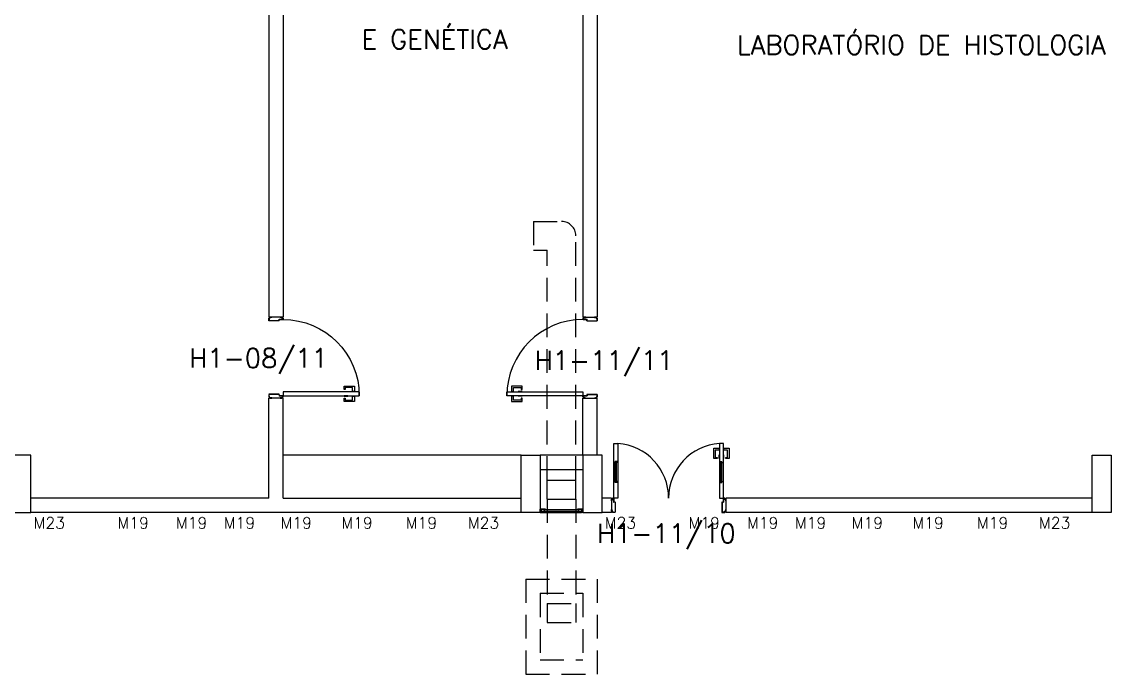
# Model space of a CAD drawing. Header units: millimetres. Extents: x 1887 to 2405, y 1100 to 1335.
# Drawn here: x 2217.91 to 2229.36, y 1231.02 to 1237.88 of the extents above; entities that cross this region are included whole.
import ezdxf

# ---------------------------------------------------------------- set-up
doc = ezdxf.new("R2010")
doc.units = ezdxf.units.MM
doc.linetypes.add('HIDDEN', pattern=[0.375, 0.25, -0.125])
for name, color, linetype in [('AC-PROJEÇÃO', 1, 'HIDDEN'), ('AC-VISTA', 2, 'Continuous'), ('AR-ALV', 2, 'Continuous'), ('AR-ESQ', 1, 'Continuous'), ('AR-ESTC', 3, 'Continuous'), ('AR-PORTA', 1, 'Continuous'), ('AR-TXTESQ1-CONG', 1, 'Continuous'), ('DT-ESQ-BAGUETE-C', 2, 'Continuous'), ('DT-ESQ-PERFIL CADEIRA-C', 2, 'Continuous'), ('DT-ESQ-PERFIL CADEIRA-V', 1, 'Continuous'), ('DT-ESQ-VENEZIANA-C', 2, 'Continuous'), ('DT-ESQ-VENEZIANA-V', 2, 'Continuous'), ('ENDEREÇO', 2, 'Continuous'), ('maçaneta', 1, 'Continuous'), ('mov', 1, 'Continuous'), ('PM-PERFIL U-C', 2, 'Continuous'), ('PM-VIDRO', 1, 'Continuous'), ('pm1', 2, 'Continuous'), ('pm2', 2, 'Continuous'), ('TEXTO', 2, 'Continuous')]:
    doc.layers.add(name, color=color, linetype=linetype)
doc.styles.add('S12', font='simplex.shx', dxfattribs={"width": 1.1, "height": 0.12})
doc.styles.add('UNB-100', font='simplex.shx', dxfattribs={"height": 0.2})
doc.styles.add('UNB1-100', font='simplex.shx', dxfattribs={"height": 0.2})

# ---------------------------------------------------------------- blocks, each defined once
blk = doc.blocks.new('EF01-P')
at = {"layer": 'DT-ESQ-BAGUETE-C', "ltscale": 0.1}
for points in [[(0.002, 0.035), (0.015, 0.035), (0.015, 0.033), (0.002, 0.033), (0.002, 0.005), (0.015, 0.005), (0.015, 0.004), (0.002, 0.004, -0.414214), (0, 0.005), (0, 0.033, -0.414214)], [(0.448, 0.035), (0.435, 0.035), (0.435, 0.033), (0.448, 0.033), (0.448, 0.005), (0.435, 0.005), (0.435, 0.004), (0.448, 0.004, 0.414214), (0.45, 0.005), (0.45, 0.033, 0.414214)]]:
    blk.add_lwpolyline(points, format="xyb", close=True, dxfattribs=at)
at = {"layer": 'DT-ESQ-PERFIL CADEIRA-C', "color": 2, "ltscale": 0.1}
for points in [[(0.01, 0.002), (0.01, 0.003), (0.002, 0.003, 1), (0.002, 0), (0.015, 0, 0.414214), (0.016, 0.002), (0.016, 0.033), (0.043, 0.033)], [(0.407, 0.006), (0.432, 0.006), (0.432, 0.016), (0.433, 0.016), (0.433, 0.006, -0.414214), (0.432, 0.005), (0.407, 0.005), (0.394, 0.005, -1), (0.394, 0.008), (0.407, 0.008), (0.407, 0.02), (0.407, 0.032), (0.394, 0.032, -1), (0.394, 0.035), (0.407, 0.035), (0.433, 0.035, -0.414214), (0.435, 0.033), (0.435, 0.002), (0.448, 0.002)]]:
    blk.add_lwpolyline(points, format="xyb", dxfattribs=at)
at = {"layer": 'DT-ESQ-PERFIL CADEIRA-C', "ltscale": 0.1}
for points in [[(0.043, 0.006), (0.018, 0.006), (0.018, 0.016), (0.016, 0.016), (0.016, 0.006, 0.414214), (0.018, 0.005), (0.043, 0.005), (0.056, 0.005, 1), (0.056, 0.008), (0.043, 0.008), (0.043, 0.02), (0.043, 0.032), (0.056, 0.032, 1), (0.056, 0.035), (0.043, 0.035), (0.016, 0.035, 0.414214), (0.015, 0.033), (0.015, 0.002), (0.002, 0.002)], [(0.041, 0.02), (0.041, 0.032, -0.414214), (0.043, 0.033), (0.056, 0.033)], [(0.041, 0.02), (0.041, 0.008, 0.414214), (0.043, 0.006), (0.056, 0.006)], [(0.408, 0.02), (0.408, 0.032, 0.414214), (0.407, 0.033), (0.394, 0.033)], [(0.408, 0.02), (0.408, 0.008, -0.414214), (0.407, 0.006), (0.394, 0.006)], [(0.44, 0.002), (0.44, 0.003), (0.448, 0.003, -1), (0.448, 0), (0.435, 0, -0.414214), (0.433, 0.002), (0.433, 0.033), (0.407, 0.033)]]:
    blk.add_lwpolyline(points, format="xyb", dxfattribs=at)
at = {"layer": 'DT-ESQ-PERFIL CADEIRA-V', "ltscale": 0.1}
blk.add_line((0.015, 0), (0.435, 0), dxfattribs=at)
at = {"layer": 'DT-ESQ-VENEZIANA-C', "ltscale": 0.1}
for p, q in [((0.043, 0.011), (0.407, 0.011)), ((0.043, 0.009), (0.407, 0.009))]:
    blk.add_line(p, q, dxfattribs=at)
at = {"layer": 'DT-ESQ-VENEZIANA-V', "ltscale": 0.1}
blk.add_line((0.043, 0.031), (0.407, 0.031), dxfattribs=at)
blk = doc.blocks.new('PM3')
at = {"layer": 'maçaneta'}
for points in [[(0.02, 0.825), (-0.035, 0.825), (-0.035, 0.715), (0, 0.715), (0, 0.725), (-0.02, 0.725), (-0.02, 0.804, -0.414214), (-0.019, 0.805), (0.02, 0.805)], [(0.125, 0.825), (0.07, 0.825), (0.07, 0.805), (0.108, 0.805, -0.414214), (0.11, 0.804), (0.11, 0.725), (0.09, 0.725), (0.09, 0.715), (0.125, 0.715)]]:
    blk.add_lwpolyline(points, format="xyb", close=True, dxfattribs=at)
for points in [[(0.02, 0.715), (0.02, 0.755), (0.025, 0.755), (0.025, 0.715)], [(0.07, 0.715), (0.07, 0.755), (0.065, 0.755), (0.065, 0.715)]]:
    blk.add_lwpolyline(points, close=True, dxfattribs=at)
at = {"layer": 'mov'}
blk.add_arc((0.025, 0.075), 0.8, 0, 90, dxfattribs=at)
at = {"layer": 'PM-PERFIL U-C'}
for p, q in [((0, 0.045), (0, 0.063)), ((0.002, 0.045), (0, 0.045)), ((0.001, 0.065), (0.01, 0.065)), ((0.002, 0.063), (0.002, 0.045)), ((0.01, 0.063), (0.002, 0.063)), ((0.01, 0.065), (0.01, 0.073)), ((0.011, 0.075), (0.023, 0.075)), ((0.012, 0.073), (0.012, 0.064)), ((0.023, 0.073), (0.012, 0.073)), ((0.023, 0.033), (0.023, 0.073)), ((0.038, 0.032), (0.024, 0.032)), ((0.025, 0.073), (0.025, 0.034)), ((0.038, 0.034), (0.025, 0.034)), ((0.038, 0.032), (0.038, -0.073)), ((0.04, 0.032), (0.04, -0.074)), ((0.81, 0.032), (0.81, -0.074)), ((0.812, 0.034), (0.825, 0.034)), ((0.812, 0.032), (0.826, 0.032)), ((0.812, 0.032), (0.812, -0.073)), ((0.825, 0.073), (0.825, 0.034)), ((0.839, 0.075), (0.827, 0.075)), ((0.827, 0.073), (0.838, 0.073)), ((0.827, 0.033), (0.827, 0.073)), ((0.838, 0.073), (0.838, 0.064)), ((0.84, 0.065), (0.84, 0.073)), ((0.849, 0.065), (0.84, 0.065)), ((0.84, 0.063), (0.848, 0.063)), ((0.848, 0.063), (0.848, 0.045)), ((0.848, 0.045), (0.85, 0.045)), ((0.85, 0.045), (0.85, 0.063)), ((0, -0.045), (0.002, -0.045)), ((0, -0.064), (0, -0.045)), ((0.01, -0.065), (0.001, -0.065)), ((0.002, -0.045), (0.002, -0.063)), ((0.002, -0.063), (0.01, -0.063)), ((0.01, -0.074), (0.01, -0.065)), ((0.038, -0.075), (0.011, -0.075)), ((0.012, -0.065), (0.012, -0.073)), ((0.012, -0.073), (0.038, -0.073)), ((0.838, -0.073), (0.812, -0.073)), ((0.812, -0.075), (0.839, -0.075)), ((0.838, -0.065), (0.838, -0.073)), ((0.848, -0.063), (0.84, -0.063)), ((0.84, -0.074), (0.84, -0.065)), ((0.84, -0.065), (0.849, -0.065)), ((0.85, -0.045), (0.848, -0.045)), ((0.848, -0.045), (0.848, -0.063)), ((0.85, -0.064), (0.85, -0.045))]:
    blk.add_line(p, q, dxfattribs=at)
for centre, start, end in [((0.001, 0.063), 90, 180), ((0.011, 0.073), 90, 180), ((0.01, 0.064), 270, 0), ((0.023, 0.073), 360, 90), ((0.024, 0.033), 180, 270), ((0.038, 0.032), 0, 90), ((0.812, 0.032), 90, 180), ((0.827, 0.073), 90, 180), ((0.826, 0.033), 270, 0), ((0.84, 0.064), 180, 270), ((0.839, 0.073), 0, 90), ((0.849, 0.063), 0, 90), ((0.001, -0.064), 180, 270), ((0.01, -0.065), 0, 90), ((0.011, -0.074), 180, 270), ((0.038, -0.074), 269.9386, 0), ((0.812, -0.074), 180, 270.0614), ((0.84, -0.065), 90, 180), ((0.839, -0.074), 270, 0), ((0.849, -0.064), 270, 0)]:
    blk.add_arc(centre, 0.0015, start, end, dxfattribs=at)
at = {"layer": 'pm1'}
blk.add_lwpolyline([(0.065, 0.875), (0.065, 0.075), (0.025, 0.075), (0.025, 0.875)], close=True, dxfattribs=at)
blk = doc.blocks.new('marco-d')
at = {"layer": 'PM-PERFIL U-C'}
for p, q in [((-0.013, 0), (-0.001, 0)), ((-0.025, -0.03), (-0.025, -0.011)), ((-0.023, -0.03), (-0.025, -0.03)), ((-0.023, -0.01), (-0.015, -0.01)), ((-0.014, -0.012), (-0.023, -0.012)), ((-0.023, -0.012), (-0.023, -0.03)), ((-0.015, -0.01), (-0.015, -0.001)), ((-0.002, -0.002), (-0.013, -0.002)), ((-0.013, -0.002), (-0.013, -0.01)), ((-0.002, -0.041), (-0.002, -0.002)), ((0.013, -0.043), (-0.001, -0.043)), ((0, -0.001), (0, -0.041)), ((0.013, -0.041), (0, -0.041)), ((0.013, -0.043), (0.013, -0.148)), ((0.015, -0.042), (0.015, -0.148)), ((-0.025, -0.138), (-0.025, -0.12)), ((-0.025, -0.12), (-0.023, -0.12)), ((-0.023, -0.12), (-0.023, -0.138)), ((-0.023, -0.138), (-0.014, -0.138)), ((-0.015, -0.14), (-0.023, -0.14)), ((-0.015, -0.148), (-0.015, -0.14)), ((-0.013, -0.139), (-0.013, -0.148)), ((-0.013, -0.148), (0.013, -0.148)), ((0.013, -0.15), (-0.013, -0.15))]:
    blk.add_line(p, q, dxfattribs=at)
for centre, start, end in [((-0.013, -0.001), 90, 180), ((-0.001, -0.001), 360, 90), ((-0.023, -0.011), 90, 180), ((-0.014, -0.01), 270, 0), ((-0.001, -0.041), 180, 270), ((0.013, -0.042), 0, 90), ((-0.023, -0.138), 180, 270), ((-0.013, -0.148), 180, 270), ((-0.014, -0.139), 0, 90), ((0.013, -0.148), 269.9386, 0)]:
    blk.add_arc(centre, 0.0015, start, end, dxfattribs=at)
blk = doc.blocks.new('marco-e')
at = {"layer": 'PM-PERFIL U-C'}
for p, q in [((-0.015, -0.043), (-0.015, -0.149)), ((-0.013, -0.041), (0, -0.041)), ((-0.013, -0.043), (0.001, -0.043)), ((-0.013, -0.043), (-0.013, -0.148)), ((0, -0.002), (0, -0.041)), ((0.014, 0), (0.002, 0)), ((0.002, -0.042), (0.002, -0.002)), ((0.002, -0.002), (0.013, -0.002)), ((0.013, -0.002), (0.013, -0.011)), ((0.015, -0.01), (0.015, -0.002)), ((0.024, -0.01), (0.015, -0.01)), ((0.015, -0.012), (0.023, -0.012)), ((0.023, -0.012), (0.023, -0.03)), ((0.023, -0.03), (0.025, -0.03)), ((0.025, -0.03), (0.025, -0.012)), ((0.013, -0.148), (-0.013, -0.148)), ((-0.013, -0.15), (0.014, -0.15)), ((0.013, -0.14), (0.013, -0.148)), ((0.023, -0.138), (0.015, -0.138)), ((0.015, -0.14), (0.024, -0.14)), ((0.015, -0.149), (0.015, -0.14)), ((0.025, -0.12), (0.023, -0.12)), ((0.023, -0.12), (0.023, -0.138)), ((0.025, -0.139), (0.025, -0.12))]:
    blk.add_line(p, q, dxfattribs=at)
for centre, start, end in [((-0.013, -0.043), 90, 180), ((0.002, -0.002), 90, 180), ((0.001, -0.042), 270, 0), ((0.015, -0.011), 180, 270), ((0.014, -0.002), 0, 90), ((0.024, -0.012), 0, 90), ((-0.013, -0.149), 180, 270.0614), ((0.015, -0.14), 90, 180), ((0.014, -0.149), 270, 0), ((0.024, -0.139), 270, 0)]:
    blk.add_arc(centre, 0.0015, start, end, dxfattribs=at)
blk = doc.blocks.new('PM6V')
at = {"layer": 'maçaneta'}
for points in [[(1.075, 0.675), (1.13, 0.675), (1.13, 0.655), (1.091, 0.655, 0.414214), (1.09, 0.654), (1.09, 0.575), (1.11, 0.575), (1.11, 0.565), (1.075, 0.565)], [(1.18, 0.675), (1.235, 0.675), (1.235, 0.565), (1.2, 0.565), (1.2, 0.575), (1.22, 0.575), (1.22, 0.654, 0.414214), (1.218, 0.655), (1.18, 0.655)]]:
    blk.add_lwpolyline(points, format="xyb", close=True, dxfattribs=at)
for points in [[(1.13, 0.565), (1.13, 0.605), (1.135, 0.605), (1.135, 0.565)], [(1.18, 0.565), (1.18, 0.605), (1.175, 0.605), (1.175, 0.565)]]:
    blk.add_lwpolyline(points, close=True, dxfattribs=at)
at = {"layer": 'mov'}
for centre, start, end in [((0.025, 0.151), 359.8606, 86.0112), ((1.175, 0.151), 93.9888, 180.1394)]:
    blk.add_arc(centre, 0.575, start, end, dxfattribs=at)
at = {"layer": 'PM-VIDRO'}
for p, q in [((0.04, 0.325), (0.04, 0.525)), ((0.05, 0.525), (0.05, 0.325)), ((1.15, 0.525), (1.15, 0.325)), ((1.16, 0.325), (1.16, 0.525))]:
    blk.add_line(p, q, dxfattribs=at)
at = {"layer": 'pm1'}
for p, q in [((0.04, 0.525), (0.025, 0.525)), ((0.065, 0.535), (0.04, 0.535)), ((0.04, 0.525), (0.04, 0.535)), ((0.05, 0.535), (0.05, 0.525)), ((0.065, 0.525), (0.05, 0.525)), ((0.065, 0.535), (0.065, 0.525)), ((1.135, 0.535), (1.135, 0.525)), ((1.135, 0.535), (1.16, 0.535)), ((1.135, 0.525), (1.15, 0.525)), ((1.15, 0.535), (1.15, 0.525)), ((1.16, 0.525), (1.16, 0.535)), ((1.16, 0.525), (1.175, 0.525)), ((0.04, 0.325), (0.025, 0.325)), ((0.04, 0.315), (0.04, 0.325)), ((0.065, 0.315), (0.04, 0.315)), ((0.065, 0.325), (0.05, 0.325)), ((0.05, 0.325), (0.05, 0.315)), ((0.065, 0.325), (0.065, 0.315)), ((1.135, 0.325), (1.135, 0.315)), ((1.135, 0.325), (1.15, 0.325)), ((1.135, 0.315), (1.16, 0.315)), ((1.15, 0.325), (1.15, 0.315)), ((1.16, 0.315), (1.16, 0.325)), ((1.16, 0.325), (1.175, 0.325))]:
    blk.add_line(p, q, dxfattribs=at)
for points in [[(0.025, 0.525), (0.025, 0.725), (0.065, 0.725), (0.065, 0.525)], [(1.175, 0.525), (1.175, 0.725), (1.135, 0.725), (1.135, 0.525)], [(0.065, 0.325), (0.065, 0.15), (0.025, 0.15), (0.025, 0.325)], [(1.135, 0.325), (1.135, 0.15), (1.175, 0.15), (1.175, 0.325)]]:
    blk.add_lwpolyline(points, dxfattribs=at)
at = {"layer": 'pm2'}
for p, q in [((0.025, 0.325), (0.025, 0.525)), ((0.065, 0.525), (0.065, 0.325)), ((1.135, 0.525), (1.135, 0.325)), ((1.175, 0.325), (1.175, 0.525))]:
    blk.add_line(p, q, dxfattribs=at)
at = {"layer": 'pm1'}
for name, p in [('marco-d', (0.025, 0.15)), ('marco-e', (1.175, 0.15))]:
    blk.add_blockref(name, p, dxfattribs=at)

msp = doc.modelspace()

# ---------------------------------------------------------------- linework, layer by layer
at = {"layer": 'AC-PROJEÇÃO'}
for p, q in [((2223.29, 1235.778), (2223.585, 1235.778)), ((2223.29, 1235.778), (2223.29, 1235.478)), ((2223.735, 1233.062), (2223.735, 1235.628)), ((2223.29, 1235.478), (2223.435, 1235.478)), ((2223.435, 1233.062), (2223.435, 1235.478)), ((2223.435, 1232.862), (2223.435, 1231.766)), ((2223.735, 1232.862), (2223.735, 1231.766)), ((2223.21, 1232.023), (2223.21, 1231.023)), ((2223.21, 1232.023), (2223.96, 1232.023)), ((2223.96, 1232.023), (2223.96, 1231.023)), ((2223.36, 1231.873), (2223.36, 1231.173)), ((2223.36, 1231.873), (2223.81, 1231.873)), ((2223.81, 1231.873), (2223.81, 1231.173)), ((2223.435, 1231.766), (2223.435, 1231.566)), ((2223.435, 1231.766), (2223.735, 1231.766)), ((2223.735, 1231.766), (2223.735, 1231.566)), ((2223.435, 1231.566), (2223.735, 1231.566)), ((2223.36, 1231.173), (2223.81, 1231.173)), ((2223.21, 1231.023), (2223.96, 1231.023))]:
    msp.add_line(p, q, dxfattribs=at)
msp.add_arc((2223.585, 1235.628), 0.15, 0, 90, dxfattribs=at)
at = {"layer": 'AC-VISTA'}
for p, q in [((2223.435, 1232.862), (2223.435, 1233.062)), ((2223.435, 1233.062), (2223.735, 1233.062)), ((2223.735, 1232.862), (2223.735, 1233.062)), ((2223.435, 1232.862), (2223.735, 1232.862))]:
    msp.add_line(p, q, dxfattribs=at)
at = {"layer": 'AR-ALV'}
for p, q in [((2220.51, 1241.048), (2220.51, 1234.773)), ((2220.66, 1241.048), (2220.66, 1234.773)), ((2223.81, 1241.048), (2223.81, 1234.773)), ((2223.96, 1241.048), (2223.96, 1234.773)), ((2220.66, 1234.773), (2220.51, 1234.773)), ((2223.81, 1234.773), (2223.96, 1234.773)), ((2220.51, 1232.873), (2220.51, 1233.923)), ((2220.66, 1233.923), (2220.51, 1233.923)), ((2220.66, 1232.873), (2220.66, 1233.923)), ((2223.81, 1233.323), (2223.81, 1233.923)), ((2223.81, 1233.923), (2223.96, 1233.923)), ((2223.96, 1233.323), (2223.96, 1233.923)), ((2223.81, 1233.323), (2223.36, 1233.323)), ((2223.36, 1233.173), (2223.81, 1233.173)), ((2220.51, 1232.873), (2218.01, 1232.873)), ((2220.66, 1232.873), (2223.16, 1232.873)), ((2224.11, 1232.873), (2224.01, 1232.873)), ((2224.11, 1232.873), (2224.11, 1232.723)), ((2229.16, 1232.873), (2225.31, 1232.873)), ((2225.31, 1232.873), (2225.31, 1232.723)), ((2223.16, 1232.723), (2218.01, 1232.723)), ((2224.11, 1232.723), (2224.01, 1232.723)), ((2229.16, 1232.723), (2225.31, 1232.723))]:
    msp.add_line(p, q, dxfattribs=at)
at = {"layer": 'AR-ESTC'}
for points in [[(2217.81, 1232.723), (2218.01, 1232.723), (2218.01, 1233.323), (2217.81, 1233.323)], [(2223.36, 1232.723), (2223.16, 1232.723), (2223.16, 1233.323), (2223.36, 1233.323)], [(2223.81, 1232.723), (2224.01, 1232.723), (2224.01, 1233.323), (2223.81, 1233.323)], [(2229.36, 1232.723), (2229.16, 1232.723), (2229.16, 1233.323), (2229.36, 1233.323)]]:
    msp.add_lwpolyline(points, close=True, dxfattribs=at)
at = {"layer": 'AR-PORTA'}
msp.add_line((2223.16, 1233.323), (2220.66, 1233.323), dxfattribs=at)

# ---------------------------------------------------------------- block references
msp.add_blockref('PM6V', (2224.11, 1232.723))
at = {"layer": 'AR-ESQ'}
msp.add_blockref('EF01-P', (2223.36, 1232.723), dxfattribs=at)
at = {"layer": 'AR-PORTA', "xscale": -1, "rotation": 270}
msp.add_blockref('PM3', (2220.585, 1233.923), dxfattribs=at)
at = {"layer": 'AR-PORTA', "rotation": 90}
msp.add_blockref('PM3', (2223.885, 1233.923), dxfattribs=at)

# ---------------------------------------------------------------- texts
at = {"layer": 'AR-TXTESQ1-CONG', "style": 'S12'}
for s, p in [('M23', (2218.039, 1232.553)), ('M19', (2218.92, 1232.553)), ('M19', (2219.534, 1232.553)), ('M19', (2220.037, 1232.553)), ('M19', (2220.633, 1232.553)), ('M19', (2221.272, 1232.553)), ('M19', (2221.949, 1232.553)), ('M23', (2222.601, 1232.553)), ('M23', (2224.039, 1232.553)), ('M19', (2224.92, 1232.553)), ('M19', (2225.534, 1232.553)), ('M19', (2226.037, 1232.553)), ('M19', (2226.633, 1232.553)), ('M19', (2227.272, 1232.553)), ('M19', (2227.949, 1232.553)), ('M23', (2228.601, 1232.553))]:
    msp.add_text(s, height=0.12, dxfattribs=at).set_placement(p)
at = {"layer": 'ENDEREÇO', "style": 'UNB1-100'}
for s, p in [('H1-08/11', (2219.674, 1234.243)), ('H1-11/11', (2223.303, 1234.219)), ('H1-11/10', (2223.958, 1232.403))]:
    msp.add_text(s, height=0.2, dxfattribs=at).set_placement(p)
at = {"layer": 'TEXTO', "style": 'UNB-100'}
for s, p in [('E GENÉTICA', (2221.484, 1237.592)), ('LABORATÓRIO DE HISTOLOGIA E EMBRIOLOGIA', (2225.426, 1237.533))]:
    msp.add_text(s, height=0.2, dxfattribs=at).set_placement(p)

doc.saveas('drawing.dxf')
